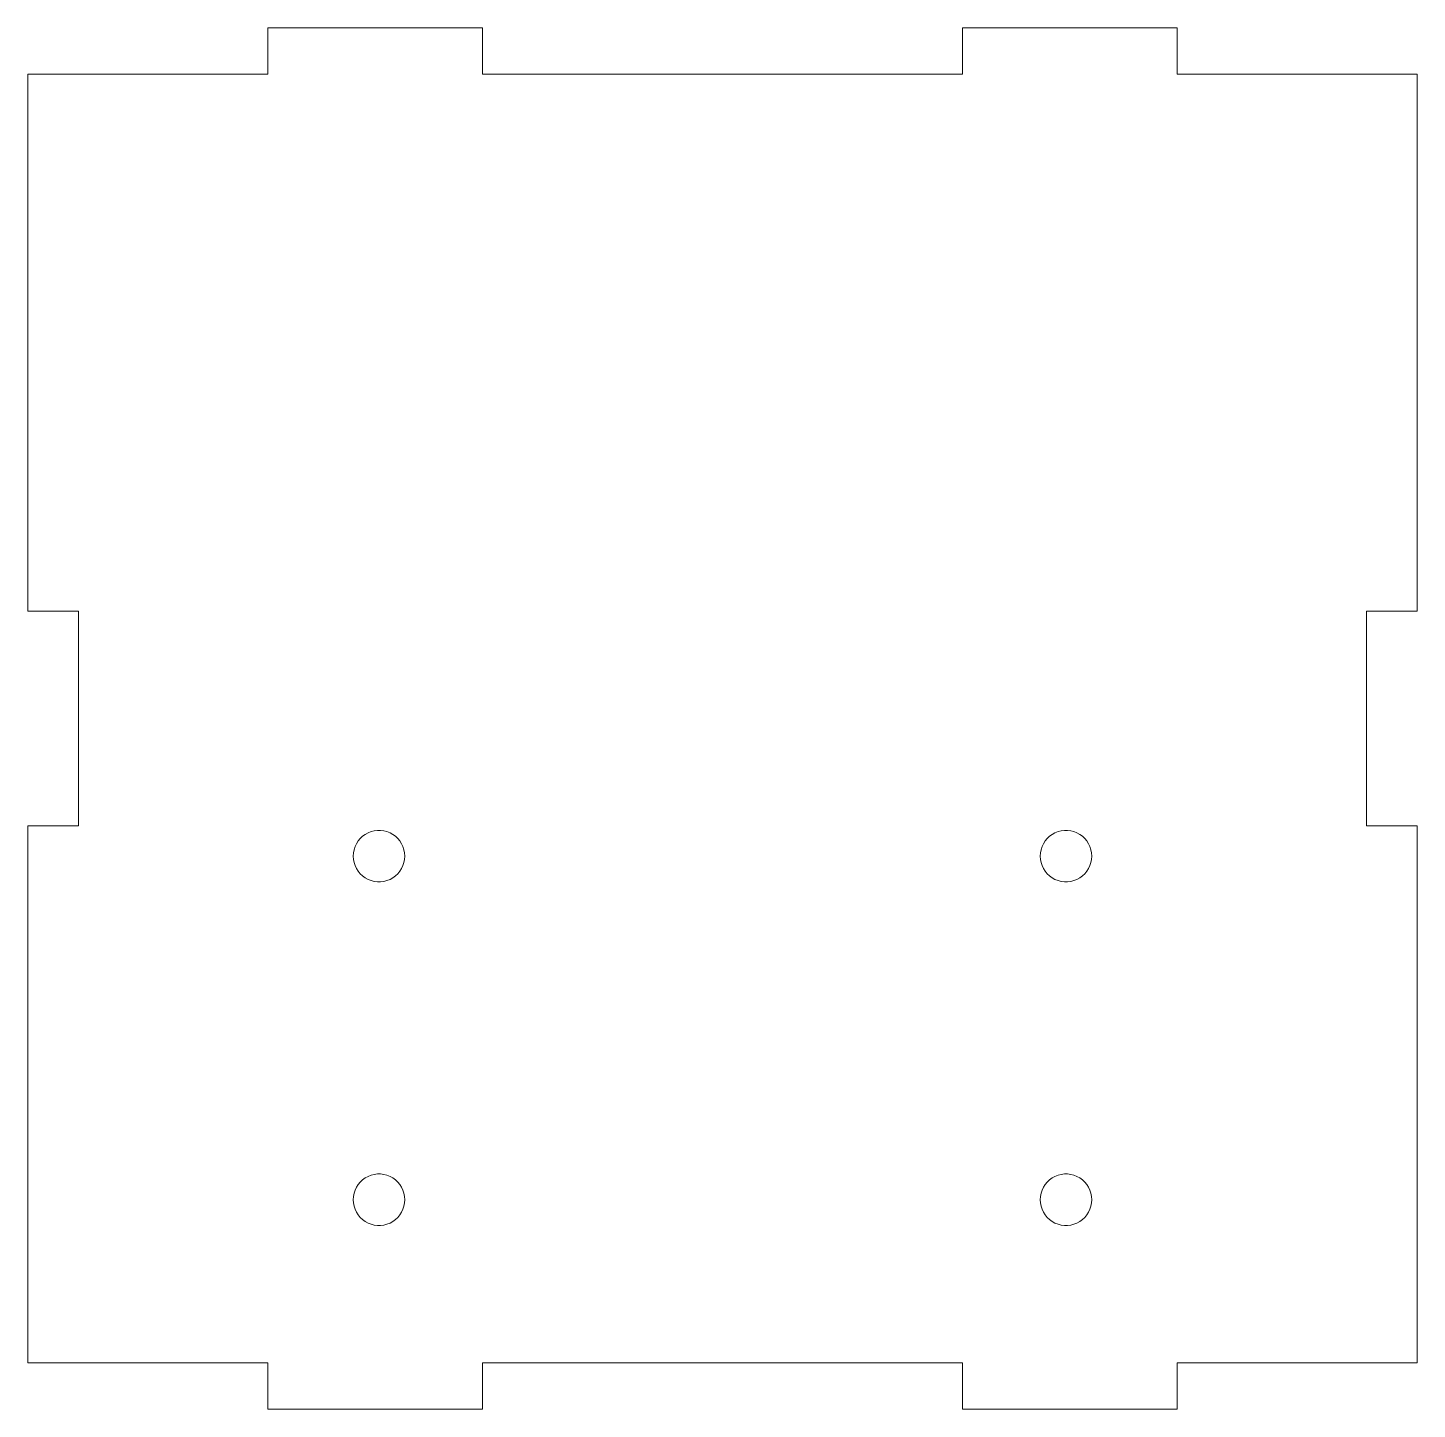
# Model space of a CAD drawing. Header units: inches. Extents: x -41.1 to 41.1, y -40.9 to 40.9.
import ezdxf

# ---------------------------------------------------------------- set-up
doc = ezdxf.new("R2010")
doc.units = ezdxf.units.IN
doc.layers.get('0').update_dxf_attribs({"linetype": 'CONTINUOUS', "lineweight": 0})

msp = doc.modelspace()

# ---------------------------------------------------------------- linework, layer by layer
for p, q in [((-26.9, 38.1), (-26.9, 40.85)), ((-26.9, 40.85), (-14.2, 40.85)), ((-14.2, 40.85), (-14.2, 38.1)), ((14.2, 38.1), (14.2, 40.85)), ((14.2, 40.85), (26.9, 40.85)), ((26.9, 40.85), (26.9, 38.1)), ((-41.1, 6.35), (-41.1, 38.1)), ((-41.1, 38.1), (-26.9, 38.1)), ((-14.2, 38.1), (14.2, 38.1)), ((26.9, 38.1), (41.1, 38.1)), ((41.1, 38.1), (41.1, 6.35)), ((-38.1, 6.35), (-41.1, 6.35)), ((-38.1, -6.35), (-38.1, 6.35)), ((41.1, 6.35), (38.1, 6.35)), ((38.1, 6.35), (38.1, -6.35)), ((-41.1, -38.1), (-41.1, -6.35)), ((-41.1, -6.35), (-38.1, -6.35)), ((38.1, -6.35), (41.1, -6.35)), ((41.1, -6.35), (41.1, -38.1)), ((-21.655, -7.406), (-21.553, -7.244)), ((-21.553, -7.244), (-21.431, -7.097)), ((-21.431, -7.097), (-21.291, -6.966)), ((-21.291, -6.966), (-21.137, -6.853)), ((-21.137, -6.853), (-20.969, -6.761)), ((-20.969, -6.761), (-20.791, -6.691)), ((-20.791, -6.691), (-20.606, -6.643)), ((-20.606, -6.643), (-20.416, -6.619)), ((-20.416, -6.619), (-20.224, -6.619)), ((-20.224, -6.619), (-20.034, -6.643)), ((-20.034, -6.643), (-19.849, -6.691)), ((-19.849, -6.691), (-19.671, -6.761)), ((-19.671, -6.761), (-19.503, -6.853)), ((-19.503, -6.853), (-19.349, -6.966)), ((-19.349, -6.966), (-19.209, -7.097)), ((-19.209, -7.097), (-19.087, -7.244)), ((-19.087, -7.244), (-18.985, -7.406)), ((18.985, -7.406), (19.087, -7.244)), ((19.087, -7.244), (19.209, -7.097)), ((19.209, -7.097), (19.349, -6.966)), ((19.349, -6.966), (19.503, -6.853)), ((19.503, -6.853), (19.671, -6.761)), ((19.671, -6.761), (19.849, -6.691)), ((19.849, -6.691), (20.034, -6.643)), ((20.034, -6.643), (20.224, -6.619)), ((20.224, -6.619), (20.416, -6.619)), ((20.416, -6.619), (20.606, -6.643)), ((20.606, -6.643), (20.791, -6.691)), ((20.791, -6.691), (20.969, -6.761)), ((20.969, -6.761), (21.137, -6.853)), ((21.137, -6.853), (21.291, -6.966)), ((21.291, -6.966), (21.431, -7.097)), ((21.431, -7.097), (21.553, -7.244)), ((21.553, -7.244), (21.655, -7.406)), ((-21.844, -8.14), (-21.832, -7.949)), ((-21.832, -8.331), (-21.844, -8.14)), ((-21.832, -7.949), (-21.796, -7.761)), ((-21.796, -7.761), (-21.737, -7.579)), ((-21.737, -7.579), (-21.655, -7.406)), ((-18.985, -7.406), (-18.903, -7.579)), ((-18.903, -7.579), (-18.844, -7.761)), ((-18.844, -7.761), (-18.808, -7.949)), ((-18.808, -7.949), (-18.796, -8.14)), ((-18.796, -8.14), (-18.808, -8.331)), ((18.796, -8.14), (18.808, -7.949)), ((18.808, -8.331), (18.796, -8.14)), ((18.808, -7.949), (18.844, -7.761)), ((18.844, -7.761), (18.903, -7.579)), ((18.903, -7.579), (18.985, -7.406)), ((21.655, -7.406), (21.737, -7.579)), ((21.737, -7.579), (21.796, -7.761)), ((21.796, -7.761), (21.832, -7.949)), ((21.832, -7.949), (21.844, -8.14)), ((21.844, -8.14), (21.832, -8.331)), ((-21.796, -8.519), (-21.832, -8.331)), ((-21.737, -8.701), (-21.796, -8.519)), ((-21.655, -8.874), (-21.737, -8.701)), ((-21.553, -9.036), (-21.655, -8.874)), ((-21.431, -9.183), (-21.553, -9.036)), ((-19.087, -9.036), (-19.209, -9.183)), ((-18.985, -8.874), (-19.087, -9.036)), ((-18.903, -8.701), (-18.985, -8.874)), ((-18.844, -8.519), (-18.903, -8.701)), ((-18.808, -8.331), (-18.844, -8.519)), ((18.844, -8.519), (18.808, -8.331)), ((18.903, -8.701), (18.844, -8.519)), ((18.985, -8.874), (18.903, -8.701)), ((19.087, -9.036), (18.985, -8.874)), ((19.209, -9.183), (19.087, -9.036)), ((21.553, -9.036), (21.431, -9.183)), ((21.655, -8.874), (21.553, -9.036)), ((21.737, -8.701), (21.655, -8.874)), ((21.796, -8.519), (21.737, -8.701)), ((21.832, -8.331), (21.796, -8.519)), ((-21.291, -9.314), (-21.431, -9.183)), ((-21.137, -9.427), (-21.291, -9.314)), ((-20.969, -9.519), (-21.137, -9.427)), ((-20.791, -9.589), (-20.969, -9.519)), ((-20.606, -9.637), (-20.791, -9.589)), ((-20.416, -9.661), (-20.606, -9.637)), ((-20.224, -9.661), (-20.416, -9.661)), ((-20.034, -9.637), (-20.224, -9.661)), ((-19.849, -9.589), (-20.034, -9.637)), ((-19.671, -9.519), (-19.849, -9.589)), ((-19.503, -9.427), (-19.671, -9.519)), ((-19.349, -9.314), (-19.503, -9.427)), ((-19.209, -9.183), (-19.349, -9.314)), ((19.349, -9.314), (19.209, -9.183)), ((19.503, -9.427), (19.349, -9.314)), ((19.671, -9.519), (19.503, -9.427)), ((19.849, -9.589), (19.671, -9.519)), ((20.034, -9.637), (19.849, -9.589)), ((20.224, -9.661), (20.034, -9.637)), ((20.416, -9.661), (20.224, -9.661)), ((20.606, -9.637), (20.416, -9.661)), ((20.791, -9.589), (20.606, -9.637)), ((20.969, -9.519), (20.791, -9.589)), ((21.137, -9.427), (20.969, -9.519)), ((21.291, -9.314), (21.137, -9.427)), ((21.431, -9.183), (21.291, -9.314)), ((-21.137, -27.173), (-20.969, -27.081)), ((-20.969, -27.081), (-20.791, -27.011)), ((-20.791, -27.011), (-20.606, -26.963)), ((-20.606, -26.963), (-20.416, -26.939)), ((-20.416, -26.939), (-20.224, -26.939)), ((-20.224, -26.939), (-20.034, -26.963)), ((-20.034, -26.963), (-19.849, -27.011)), ((-19.849, -27.011), (-19.671, -27.081)), ((-19.671, -27.081), (-19.503, -27.173)), ((19.503, -27.173), (19.671, -27.081)), ((19.671, -27.081), (19.849, -27.011)), ((19.849, -27.011), (20.034, -26.963)), ((20.034, -26.963), (20.224, -26.939)), ((20.224, -26.939), (20.416, -26.939)), ((20.416, -26.939), (20.606, -26.963)), ((20.606, -26.963), (20.791, -27.011)), ((20.791, -27.011), (20.969, -27.081)), ((20.969, -27.081), (21.137, -27.173)), ((-21.796, -28.081), (-21.737, -27.899)), ((-21.737, -27.899), (-21.655, -27.726)), ((-21.655, -27.726), (-21.553, -27.564)), ((-21.553, -27.564), (-21.431, -27.417)), ((-21.431, -27.417), (-21.291, -27.286)), ((-21.291, -27.286), (-21.137, -27.173)), ((-19.503, -27.173), (-19.349, -27.286)), ((-19.349, -27.286), (-19.209, -27.417)), ((-19.209, -27.417), (-19.087, -27.564)), ((-19.087, -27.564), (-18.985, -27.726)), ((-18.985, -27.726), (-18.903, -27.899)), ((-18.903, -27.899), (-18.844, -28.081)), ((18.844, -28.081), (18.903, -27.899)), ((18.903, -27.899), (18.985, -27.726)), ((18.985, -27.726), (19.087, -27.564)), ((19.087, -27.564), (19.209, -27.417)), ((19.209, -27.417), (19.349, -27.286)), ((19.349, -27.286), (19.503, -27.173)), ((21.137, -27.173), (21.291, -27.286)), ((21.291, -27.286), (21.431, -27.417)), ((21.431, -27.417), (21.553, -27.564)), ((21.553, -27.564), (21.655, -27.726)), ((21.655, -27.726), (21.737, -27.899)), ((21.737, -27.899), (21.796, -28.081)), ((-21.844, -28.46), (-21.832, -28.269)), ((-21.832, -28.651), (-21.844, -28.46)), ((-21.832, -28.269), (-21.796, -28.081)), ((-21.796, -28.839), (-21.832, -28.651)), ((-18.844, -28.081), (-18.808, -28.269)), ((-18.808, -28.651), (-18.844, -28.839)), ((-18.808, -28.269), (-18.796, -28.46)), ((-18.796, -28.46), (-18.808, -28.651)), ((18.796, -28.46), (18.808, -28.269)), ((18.808, -28.651), (18.796, -28.46)), ((18.808, -28.269), (18.844, -28.081)), ((18.844, -28.839), (18.808, -28.651)), ((21.796, -28.081), (21.832, -28.269)), ((21.832, -28.651), (21.796, -28.839)), ((21.832, -28.269), (21.844, -28.46)), ((21.844, -28.46), (21.832, -28.651)), ((-21.737, -29.021), (-21.796, -28.839)), ((-21.655, -29.194), (-21.737, -29.021)), ((-21.553, -29.356), (-21.655, -29.194)), ((-21.431, -29.503), (-21.553, -29.356)), ((-21.291, -29.634), (-21.431, -29.503)), ((-19.209, -29.503), (-19.349, -29.634)), ((-19.087, -29.356), (-19.209, -29.503)), ((-18.985, -29.194), (-19.087, -29.356)), ((-18.903, -29.021), (-18.985, -29.194)), ((-18.844, -28.839), (-18.903, -29.021)), ((18.903, -29.021), (18.844, -28.839)), ((18.985, -29.194), (18.903, -29.021)), ((19.087, -29.356), (18.985, -29.194)), ((19.209, -29.503), (19.087, -29.356)), ((19.349, -29.634), (19.209, -29.503)), ((21.431, -29.503), (21.291, -29.634)), ((21.553, -29.356), (21.431, -29.503)), ((21.655, -29.194), (21.553, -29.356)), ((21.737, -29.021), (21.655, -29.194)), ((21.796, -28.839), (21.737, -29.021)), ((-21.137, -29.747), (-21.291, -29.634)), ((-20.969, -29.839), (-21.137, -29.747)), ((-20.791, -29.909), (-20.969, -29.839)), ((-20.606, -29.957), (-20.791, -29.909)), ((-20.416, -29.981), (-20.606, -29.957)), ((-20.224, -29.981), (-20.416, -29.981)), ((-20.034, -29.957), (-20.224, -29.981)), ((-19.849, -29.909), (-20.034, -29.957)), ((-19.671, -29.839), (-19.849, -29.909)), ((-19.503, -29.747), (-19.671, -29.839)), ((-19.349, -29.634), (-19.503, -29.747)), ((19.503, -29.747), (19.349, -29.634)), ((19.671, -29.839), (19.503, -29.747)), ((19.849, -29.909), (19.671, -29.839)), ((20.034, -29.957), (19.849, -29.909)), ((20.224, -29.981), (20.034, -29.957)), ((20.416, -29.981), (20.224, -29.981)), ((20.606, -29.957), (20.416, -29.981)), ((20.791, -29.909), (20.606, -29.957)), ((20.969, -29.839), (20.791, -29.909)), ((21.137, -29.747), (20.969, -29.839)), ((21.291, -29.634), (21.137, -29.747)), ((-26.9, -38.1), (-41.1, -38.1)), ((-26.9, -40.85), (-26.9, -38.1)), ((14.2, -38.1), (-14.2, -38.1)), ((-14.2, -38.1), (-14.2, -40.85)), ((14.2, -40.85), (14.2, -38.1)), ((41.1, -38.1), (26.9, -38.1)), ((26.9, -38.1), (26.9, -40.85)), ((-14.2, -40.85), (-26.9, -40.85)), ((26.9, -40.85), (14.2, -40.85))]:
    msp.add_line(p, q)

doc.saveas('drawing.dxf')
